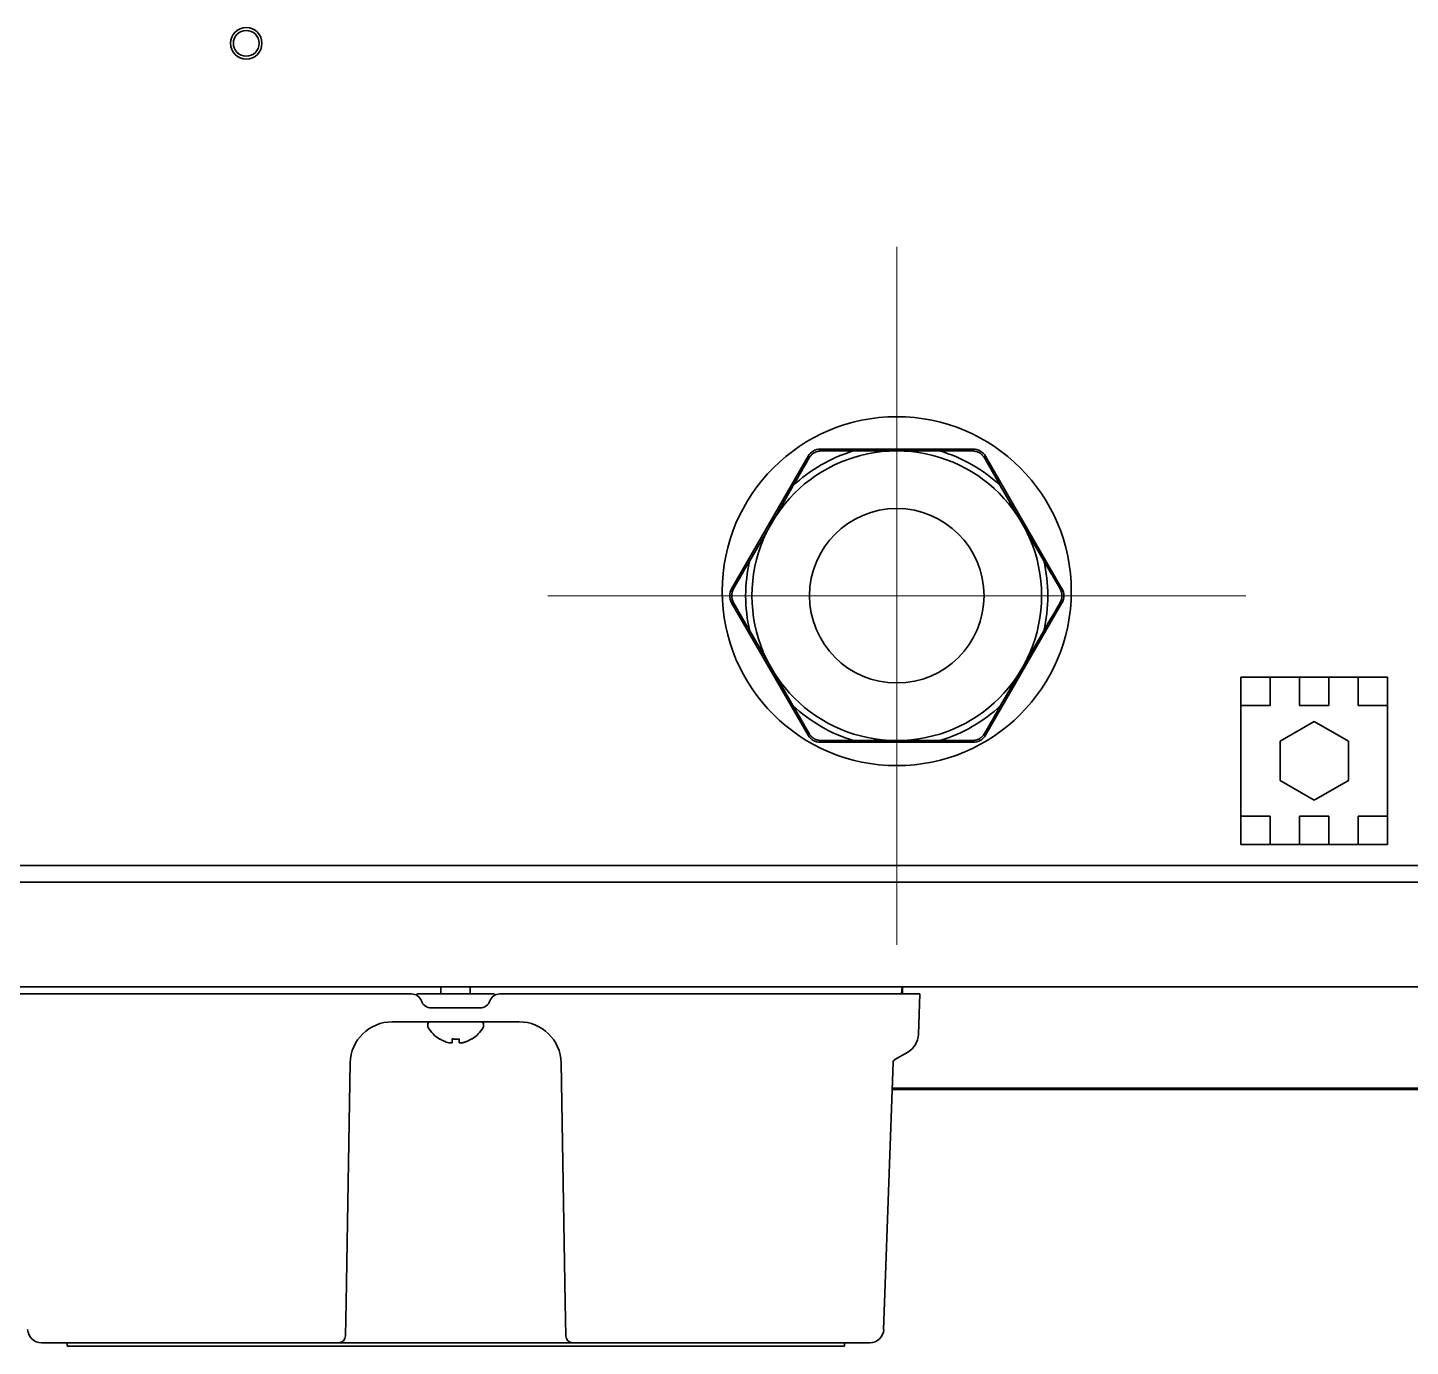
# Model space of a CAD drawing. Extents: x 6336 to 10269, y -393 to 2899.
# Drawn here: x 8851.8 to 9049.8, y 2057 to 2246 of the extents above; entities that cross this region are included whole.
import ezdxf

# ---------------------------------------------------------------- set-up
doc = ezdxf.new("R2010")
doc.units = 0
doc.header["$LTSCALE"] = 5
doc.layers.get('0').update_dxf_attribs({"linetype": 'CONTINUOUS', "lineweight": 0})
doc.layers.add('1', color=7, linetype='CONTINUOUS', true_color=0xffffff)

msp = doc.modelspace()

# ---------------------------------------------------------------- linework, layer by layer
at = {"color": 1}
for p, q in [((8976.27, 2214.58), (8976.27, 2114.58)), ((8926.27, 2164.58), (9026.27, 2164.58))]:
    msp.add_line(p, q, dxfattribs=at)
at = {"layer": '1', "color": 7, "linetype": 'Continuous', "lineweight": 35}
for p, q in [((8965.3, 2185.33), (8965.3, 2185.58)), ((8987.24, 2185.58), (8965.3, 2185.58)), ((8976.27, 2185.33), (8970.09, 2185.33)), ((8982.45, 2185.33), (8976.27, 2185.33)), ((8987.24, 2185.58), (8987.24, 2185.33)), ((8963.57, 2184.58), (8952.6, 2165.58)), ((8963.79, 2184.45), (8963.57, 2184.58)), ((8988.76, 2184.45), (8988.97, 2184.58)), ((8999.94, 2165.58), (8988.97, 2184.58)), ((8961.39, 2180.3), (8958.3, 2174.95)), ((8994.24, 2174.95), (8991.15, 2180.3)), ((8958.3, 2174.95), (8955.21, 2169.6)), ((8997.33, 2169.6), (8994.24, 2174.95)), ((8952.82, 2165.45), (8952.6, 2165.58)), ((8999.73, 2165.45), (8999.94, 2165.58)), ((8952.82, 2163.7), (8952.6, 2163.58)), ((8952.6, 2163.58), (8963.57, 2144.58)), ((8988.97, 2144.58), (8999.94, 2163.58)), ((8999.73, 2163.7), (8999.94, 2163.58)), ((8955.21, 2159.55), (8958.3, 2154.2)), ((8994.24, 2154.2), (8997.33, 2159.55)), ((8958.3, 2154.2), (8961.39, 2148.85)), ((8991.15, 2148.85), (8994.24, 2154.2)), ((9025.57, 2148.87), (9025.57, 2152.93)), ((9025.57, 2152.93), (9029.77, 2152.93)), ((9029.77, 2150.59), (9029.77, 2152.93)), ((9029.77, 2152.93), (9033.97, 2152.93)), ((9033.97, 2152.93), (9038.17, 2152.93)), ((9033.97, 2152.93), (9033.97, 2150.59)), ((9038.17, 2150.59), (9038.17, 2152.93)), ((9038.17, 2152.93), (9042.37, 2152.93)), ((9042.37, 2152.93), (9046.57, 2152.93)), ((9042.37, 2152.93), (9042.37, 2150.59)), ((9046.57, 2152.93), (9046.57, 2148.87)), ((9029.77, 2150.59), (9029.77, 2148.87)), ((9033.97, 2148.87), (9033.97, 2150.59)), ((9038.17, 2150.59), (9038.17, 2148.87)), ((9042.37, 2148.87), (9042.37, 2150.59)), ((9025.57, 2147.43), (9025.57, 2148.87)), ((9029.77, 2148.87), (9025.57, 2148.87)), ((9025.57, 2134.43), (9025.57, 2147.43)), ((9038.17, 2148.87), (9033.97, 2148.87)), ((9046.57, 2148.87), (9042.37, 2148.87)), ((9046.57, 2148.87), (9046.57, 2147.43)), ((9046.57, 2147.43), (9046.57, 2134.43)), ((9036.07, 2146.58), (9031.18, 2143.75)), ((9040.97, 2143.75), (9036.07, 2146.58)), ((8963.79, 2144.7), (8963.57, 2144.58)), ((8965.3, 2143.83), (8965.3, 2143.58)), ((8965.3, 2143.58), (8987.24, 2143.58)), ((8970.09, 2143.83), (8976.27, 2143.83)), ((8976.27, 2143.83), (8982.45, 2143.83)), ((8987.24, 2143.83), (8987.24, 2143.58)), ((8988.76, 2144.7), (8988.97, 2144.58)), ((9031.18, 2143.75), (9031.18, 2138.1)), ((9040.97, 2138.1), (9040.97, 2143.75)), ((9031.18, 2138.1), (9036.07, 2135.28)), ((9036.07, 2135.28), (9040.97, 2138.1)), ((9025.57, 2132.98), (9025.57, 2134.43)), ((9046.57, 2134.43), (9046.57, 2132.98)), ((9025.57, 2128.93), (9025.57, 2132.98)), ((9025.57, 2132.98), (9029.77, 2132.98)), ((9029.77, 2132.98), (9029.77, 2131.26)), ((9033.97, 2132.98), (9038.17, 2132.98)), ((9033.97, 2131.26), (9033.97, 2132.98)), ((9038.17, 2132.98), (9038.17, 2131.26)), ((9042.37, 2131.26), (9042.37, 2132.98)), ((9042.37, 2132.98), (9046.57, 2132.98)), ((9046.57, 2132.98), (9046.57, 2128.93)), ((9029.77, 2128.93), (9029.77, 2131.26)), ((9033.97, 2131.26), (9033.97, 2128.93)), ((9038.17, 2128.93), (9038.17, 2131.26)), ((9042.37, 2131.26), (9042.37, 2128.93)), ((9029.77, 2128.93), (9025.57, 2128.93)), ((9029.77, 2128.93), (9033.97, 2128.93)), ((9038.17, 2128.93), (9033.97, 2128.93)), ((9038.17, 2128.93), (9042.37, 2128.93)), ((9046.57, 2128.93), (9042.37, 2128.93)), ((9176.07, 2125.93), (8700.37, 2125.93)), ((9142.77, 2123.53), (8700.37, 2123.53)), ((9142.77, 2108.53), (8702.42, 2108.53)), ((8910.97, 2108.53), (8910.97, 2107.53)), ((8915.17, 2107.53), (8915.17, 2108.53)), ((8977.02, 2108.53), (8976.97, 2107.53)), ((8977.09, 2108.53), (8977.07, 2107.53)), ((8848.57, 2107.53), (8906.74, 2107.53)), ((8907.77, 2107.53), (8918.37, 2107.53)), ((8919.4, 2107.53), (8977.57, 2107.53)), ((8977.57, 2107.53), (8979.57, 2107.53)), ((8979.37, 2101.69), (8979.57, 2107.53)), ((8909.57, 2105.53), (8916.57, 2105.53)), ((8903.97, 2103.53), (8922.18, 2103.53)), ((8909.07, 2103.13), (8909.07, 2102.93)), ((8917.07, 2102.93), (8917.07, 2103.13)), ((8910.77, 2101.05), (8910.77, 2101.08)), ((8915.37, 2101.08), (8915.37, 2101.05)), ((8975.98, 2098.11), (8977.87, 2099.2)), ((8897.37, 2063.33), (8897.97, 2097.63)), ((8928.18, 2097.63), (8928.77, 2063.33)), ((8974.53, 2063.32), (8975.73, 2097.69)), ((9146.23, 2094.04), (8975.59, 2094.04)), ((9146.23, 2093.83), (8975.59, 2093.83)), ((8897.29, 2058.51), (8897.37, 2063.33)), ((8928.77, 2063.33), (8928.86, 2058.51)), ((8974.39, 2059.46), (8974.53, 2063.32)), ((8896.29, 2057.53), (8853.75, 2057.53)), ((8857.39, 2057.03), (8857.39, 2057.53)), ((8903.29, 2057.53), (8896.29, 2057.53)), ((8922.86, 2057.53), (8903.29, 2057.53)), ((8929.86, 2057.53), (8922.86, 2057.53)), ((8972.4, 2057.53), (8929.86, 2057.53)), ((8968.76, 2057.03), (8968.76, 2057.53))]:
    msp.add_line(p, q, dxfattribs=at)
for centre, radius in [((8883.07, 2243.73), 2.25), ((8883.07, 2243.73), 1.85), ((8976.27, 2165.23), 25), ((8976.27, 2164.58), 20.75), ((8976.27, 2164.58), 12.5)]:
    msp.add_circle(centre, radius, dxfattribs=at)
for centre, radius, start, end in [((8976.27, 2164.58), 21.65, 106.5842, 133.4158), ((8965.3, 2183.58), 2, 90, 150), ((8976.27, 2164.58), 21.65, 46.5842, 73.4158), ((8987.24, 2183.58), 2, 30, 90), ((8976.27, 2164.58), 21.65, 166.5842, 193.4158), ((8976.27, 2164.58), 21.65, 346.5842, 13.4158), ((8954.33, 2164.58), 2, 150, 210), ((8998.21, 2164.58), 2, 330, 30), ((8976.27, 2164.58), 21.65, 226.5842, 253.4158), ((8976.27, 2164.58), 21.65, 286.5842, 313.4158), ((8965.3, 2145.58), 2, 210, 270), ((8987.24, 2145.58), 2, 270, 330), ((8906.74, 2106.03), 1.5, 19.4712, 90), ((8907.77, 2106.83), 0.7, 90, 125.9212), ((8909.57, 2107.03), 1.5, 199.4712, 270), ((8916.57, 2107.03), 1.5, 270, 340.5288), ((8919.4, 2106.03), 1.5, 90, 160.5288), ((8918.37, 2106.83), 0.7, 54.0788, 90), ((8903.97, 2097.53), 6, 90, 179), ((8909.47, 2103.13), 0.4, 90, 180), ((8909.47, 2102.93), 0.4, 180, 210.3012), ((8913.27, 2105.15), 4.8, 210.3012, 238.6273), ((8912.87, 2105.15), 4.8, 301.3727, 329.6988), ((8916.67, 2103.13), 0.4, 0, 90), ((8916.67, 2102.93), 0.4, 329.6988, 0), ((8922.18, 2097.53), 6, 1, 90), ((8976.37, 2101.8), 3, 300, 358), ((8976.23, 2097.67), 0.5, 120, 178), ((8853.75, 2059.53), 2, 182, 270), ((8896.29, 2058.53), 1, 270, 359), ((8929.86, 2058.53), 1, 181, 270), ((8972.4, 2059.53), 2, 270, 358)]:
    msp.add_arc(centre, radius, start, end, dxfattribs=at)
for points, knots in [([(8965.45, 2185.33), (8965.36, 2185.33), (8965.28, 2185.32), (8965.11, 2185.3), (8965.03, 2185.28), (8964.92, 2185.26), (8964.9, 2185.25), (8964.86, 2185.24), (8964.79, 2185.22), (8964.73, 2185.19), (8964.61, 2185.14), (8964.53, 2185.1), (8964.43, 2185.05), (8964.41, 2185.04), (8964.37, 2185.01), (8964.31, 2184.97), (8964.22, 2184.91), (8964.15, 2184.85), (8964.1, 2184.81), (8964.09, 2184.79), (8964.06, 2184.76), (8964.04, 2184.75), (8963.96, 2184.67), (8963.91, 2184.6), (8963.8, 2184.47), (8963.76, 2184.4), (8963.72, 2184.33)], [0, 0, 0, 0, 0.125, 0.125, 0.25, 0.25, 0.28125, 0.28125, 0.3125, 0.375, 0.375, 0.5, 0.5, 0.53125, 0.53125, 0.5625, 0.625, 0.6875, 0.6875, 0.71875, 0.71875, 0.75, 0.75, 0.875, 0.875, 1, 1, 1, 1]), ([(8970.09, 2185.33), (8969.29, 2185.33), (8968.51, 2185.33), (8966.96, 2185.33), (8966.2, 2185.33), (8965.45, 2185.33)], [0, 0, 0, 0, 0.5, 0.5, 1, 1, 1, 1]), ([(8982.45, 2185.33), (8983.25, 2185.33), (8984.04, 2185.33), (8985.58, 2185.33), (8986.35, 2185.33), (8987.1, 2185.33)], [0, 0, 0, 0, 0.5, 0.5, 1, 1, 1, 1]), ([(8988.83, 2184.33), (8988.79, 2184.4), (8988.74, 2184.47), (8988.64, 2184.6), (8988.58, 2184.67), (8988.51, 2184.75), (8988.49, 2184.76), (8988.46, 2184.79), (8988.41, 2184.84), (8988.36, 2184.88), (8988.25, 2184.96), (8988.18, 2185.01), (8988.08, 2185.07), (8988.06, 2185.08), (8988.02, 2185.1), (8987.96, 2185.13), (8987.86, 2185.18), (8987.77, 2185.21), (8987.71, 2185.23), (8987.69, 2185.24), (8987.65, 2185.25), (8987.62, 2185.26), (8987.52, 2185.28), (8987.43, 2185.3), (8987.26, 2185.32), (8987.18, 2185.33), (8987.1, 2185.33)], [0, 0, 0, 0, 0.125, 0.125, 0.25, 0.25, 0.28125, 0.28125, 0.3125, 0.375, 0.375, 0.5, 0.5, 0.53125, 0.53125, 0.5625, 0.625, 0.6875, 0.6875, 0.71875, 0.71875, 0.75, 0.75, 0.875, 0.875, 1, 1, 1, 1]), ([(8961.39, 2180.3), (8961.79, 2180.99), (8962.18, 2181.67), (8962.96, 2183.01), (8963.34, 2183.67), (8963.72, 2184.33)], [0, 0, 0, 0, 0.5, 0.5, 1, 1, 1, 1]), ([(8991.15, 2180.3), (8990.75, 2180.99), (8990.36, 2181.67), (8989.59, 2183.01), (8989.21, 2183.67), (8988.83, 2184.33)], [0, 0, 0, 0, 0.5, 0.5, 1, 1, 1, 1]), ([(8955.21, 2169.6), (8954.81, 2168.91), (8954.42, 2168.23), (8953.65, 2166.89), (8953.27, 2166.23), (8952.89, 2165.58)], [0, 0, 0, 0, 0.5, 0.5, 1, 1, 1, 1]), ([(8997.33, 2169.6), (8997.73, 2168.91), (8998.12, 2168.23), (8998.9, 2166.89), (8999.28, 2166.23), (8999.66, 2165.58)], [0, 0, 0, 0, 0.5, 0.5, 1, 1, 1, 1]), ([(8952.89, 2165.58), (8952.85, 2165.5), (8952.81, 2165.43), (8952.75, 2165.27), (8952.72, 2165.19), (8952.69, 2165.09), (8952.68, 2165.06), (8952.67, 2165.02), (8952.66, 2164.96), (8952.65, 2164.89), (8952.63, 2164.76), (8952.62, 2164.67), (8952.62, 2164.55), (8952.62, 2164.53), (8952.62, 2164.49), (8952.63, 2164.42), (8952.64, 2164.31), (8952.65, 2164.22), (8952.67, 2164.15), (8952.67, 2164.13), (8952.68, 2164.09), (8952.69, 2164.07), (8952.72, 2163.96), (8952.75, 2163.88), (8952.81, 2163.72), (8952.85, 2163.65), (8952.89, 2163.58)], [0, 0, 0, 0, 0.125, 0.125, 0.25, 0.25, 0.28125, 0.28125, 0.3125, 0.375, 0.375, 0.5, 0.5, 0.53125, 0.53125, 0.5625, 0.625, 0.6875, 0.6875, 0.71875, 0.71875, 0.75, 0.75, 0.875, 0.875, 1, 1, 1, 1]), ([(8999.66, 2163.58), (8999.7, 2163.65), (8999.73, 2163.72), (8999.8, 2163.88), (8999.83, 2163.96), (8999.86, 2164.07), (8999.86, 2164.09), (8999.87, 2164.13), (8999.89, 2164.2), (8999.9, 2164.26), (8999.92, 2164.39), (8999.92, 2164.48), (8999.92, 2164.6), (8999.92, 2164.62), (8999.92, 2164.67), (8999.92, 2164.73), (8999.91, 2164.85), (8999.89, 2164.93), (8999.88, 2165), (8999.87, 2165.02), (8999.86, 2165.06), (8999.86, 2165.09), (8999.83, 2165.19), (8999.8, 2165.27), (8999.73, 2165.43), (8999.7, 2165.5), (8999.66, 2165.58)], [0, 0, 0, 0, 0.125, 0.125, 0.25, 0.25, 0.28125, 0.28125, 0.3125, 0.375, 0.375, 0.5, 0.5, 0.53125, 0.53125, 0.5625, 0.625, 0.6875, 0.6875, 0.71875, 0.71875, 0.75, 0.75, 0.875, 0.875, 1, 1, 1, 1]), ([(8952.89, 2163.58), (8953.27, 2162.92), (8953.65, 2162.26), (8954.42, 2160.92), (8954.81, 2160.24), (8955.21, 2159.55)], [0, 0, 0, 0, 0.5, 0.5, 1, 1, 1, 1]), ([(8997.33, 2159.55), (8997.73, 2160.24), (8998.12, 2160.92), (8998.9, 2162.26), (8999.28, 2162.92), (8999.66, 2163.58)], [0, 0, 0, 0, 0.5, 0.5, 1, 1, 1, 1]), ([(8963.72, 2144.83), (8963.34, 2145.48), (8962.96, 2146.14), (8962.18, 2147.48), (8961.79, 2148.16), (8961.39, 2148.85)], [0, 0, 0, 0, 0.5, 0.5, 1, 1, 1, 1]), ([(8991.15, 2148.85), (8990.75, 2148.16), (8990.36, 2147.48), (8989.59, 2146.14), (8989.21, 2145.48), (8988.83, 2144.83)], [0, 0, 0, 0, 0.5, 0.5, 1, 1, 1, 1]), ([(8963.72, 2144.83), (8963.76, 2144.75), (8963.8, 2144.68), (8963.91, 2144.55), (8963.96, 2144.48), (8964.04, 2144.41), (8964.06, 2144.39), (8964.09, 2144.36), (8964.14, 2144.31), (8964.19, 2144.27), (8964.29, 2144.19), (8964.37, 2144.14), (8964.47, 2144.08), (8964.49, 2144.07), (8964.53, 2144.05), (8964.59, 2144.02), (8964.69, 2143.97), (8964.77, 2143.94), (8964.84, 2143.92), (8964.86, 2143.92), (8964.9, 2143.9), (8964.92, 2143.9), (8965.03, 2143.87), (8965.11, 2143.85), (8965.28, 2143.83), (8965.36, 2143.83), (8965.45, 2143.83)], [0, 0, 0, 0, 0.125, 0.125, 0.25, 0.25, 0.28125, 0.28125, 0.3125, 0.375, 0.375, 0.5, 0.5, 0.53125, 0.53125, 0.5625, 0.625, 0.6875, 0.6875, 0.71875, 0.71875, 0.75, 0.75, 0.875, 0.875, 1, 1, 1, 1]), ([(8970.09, 2143.83), (8969.29, 2143.83), (8968.51, 2143.83), (8966.96, 2143.83), (8966.2, 2143.83), (8965.45, 2143.83)], [0, 0, 0, 0, 0.5, 0.5, 1, 1, 1, 1]), ([(8982.45, 2143.83), (8983.25, 2143.83), (8984.04, 2143.83), (8985.58, 2143.83), (8986.35, 2143.83), (8987.1, 2143.83)], [0, 0, 0, 0, 0.5, 0.5, 1, 1, 1, 1]), ([(8987.1, 2143.83), (8987.18, 2143.83), (8987.26, 2143.83), (8987.43, 2143.85), (8987.52, 2143.87), (8987.62, 2143.9), (8987.65, 2143.9), (8987.69, 2143.92), (8987.75, 2143.94), (8987.81, 2143.96), (8987.94, 2144.01), (8988.02, 2144.05), (8988.12, 2144.11), (8988.14, 2144.12), (8988.18, 2144.14), (8988.23, 2144.18), (8988.32, 2144.24), (8988.39, 2144.3), (8988.44, 2144.34), (8988.46, 2144.36), (8988.49, 2144.39), (8988.51, 2144.41), (8988.58, 2144.48), (8988.64, 2144.55), (8988.74, 2144.68), (8988.79, 2144.75), (8988.83, 2144.83)], [0, 0, 0, 0, 0.125, 0.125, 0.25, 0.25, 0.28125, 0.28125, 0.3125, 0.375, 0.375, 0.5, 0.5, 0.53125, 0.53125, 0.5625, 0.625, 0.6875, 0.6875, 0.71875, 0.71875, 0.75, 0.75, 0.875, 0.875, 1, 1, 1, 1]), ([(8910.77, 2101.08), (8910.98, 2100.96), (8911.19, 2100.85), (8911.51, 2100.71), (8911.62, 2100.67), (8911.84, 2100.59), (8911.96, 2100.56), (8912.07, 2100.53)], [0, 0, 0, 0, 0.5, 0.5, 0.75, 0.75, 1, 1, 1, 1]), ([(8913.57, 2101.08), (8913.57, 2100.96), (8913.57, 2100.85), (8913.57, 2100.71), (8913.57, 2100.67), (8913.57, 2100.59), (8913.57, 2100.56), (8913.57, 2100.53)], [0, 0, 0, 0, 0.5, 0.5, 0.75, 0.75, 1, 1, 1, 1]), ([(8968.76, 2057.03), (8968.76, 2057.03), (8967.27, 2057.03), (8963.74, 2057.03), (8960.14, 2057.03), (8955.88, 2057.03), (8951.15, 2057.03), (8946.97, 2057.03), (8943.53, 2057.03), (8940.9, 2057.03), (8938.18, 2057.03), (8934.28, 2057.03), (8929.02, 2057.03), (8922.3, 2057.03), (8912.55, 2057.03), (8900.06, 2057.03), (8885.76, 2057.03), (8873.47, 2057.03), (8864.36, 2057.03), (8859.37, 2057.03), (8857.64, 2057.03), (8857.39, 2057.03), (8857.39, 2057.03)], [0, 0, 0, 0, 0.053171, 0.084544, 0.119532, 0.157638, 0.197989, 0.239589, 0.260555, 0.281484, 0.302943, 0.325564, 0.374192, 0.426999, 0.483284, 0.601777, 0.718297, 0.820521, 0.900396, 0.957646, 0.980059, 1, 1, 1, 1])]:
    msp.add_open_spline(points, degree=3, knots=knots, dxfattribs=at)
for points in [[(8912.07, 2100.53), (8912.1, 2100.53), (8912.14, 2100.52), (8912.22, 2100.52), (8912.29, 2100.51), (8912.36, 2100.51), (8912.43, 2100.52), (8912.5, 2100.52), (8912.55, 2100.53), (8912.57, 2100.53)], [(8912.57, 2100.53), (8912.57, 2100.54), (8912.57, 2100.57), (8912.57, 2100.62), (8912.57, 2100.68), (8912.57, 2100.74), (8912.57, 2100.81), (8912.57, 2100.88), (8912.57, 2100.97), (8912.57, 2101.04), (8912.57, 2101.08)], [(8912.57, 2101.08), (8912.74, 2101.06), (8913.07, 2101.04), (8913.41, 2101.06), (8913.57, 2101.08)], [(8913.57, 2100.53), (8913.6, 2100.53), (8913.65, 2100.52), (8913.72, 2100.52), (8913.8, 2100.51), (8913.87, 2100.51), (8913.93, 2100.52), (8914, 2100.52), (8914.05, 2100.53), (8914.07, 2100.53)], [(8914.07, 2100.53), (8914.13, 2100.54), (8914.24, 2100.57), (8914.4, 2100.62), (8914.56, 2100.68), (8914.71, 2100.74), (8914.86, 2100.81), (8915.02, 2100.88), (8915.19, 2100.97), (8915.31, 2101.04), (8915.37, 2101.08)]]:
    msp.add_open_spline(points, degree=3, dxfattribs=at)

doc.saveas('drawing.dxf')
